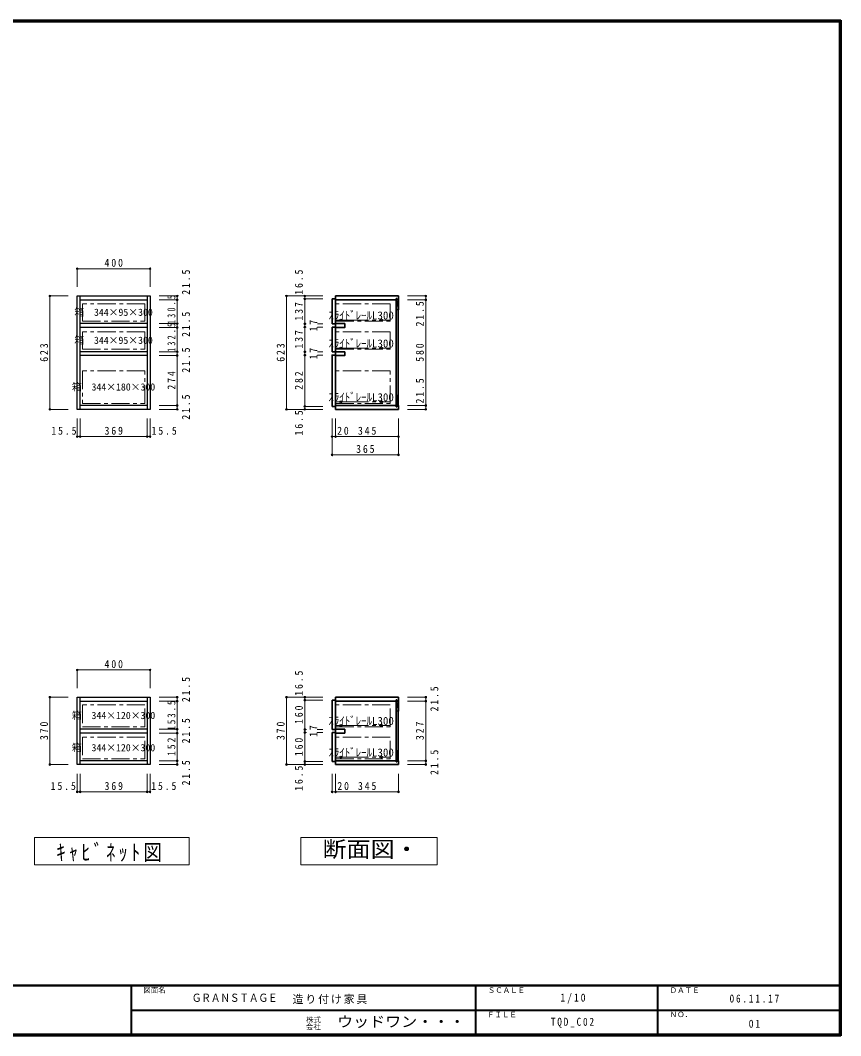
# Model space of a CAD drawing. Units: millimetres at full size; some dimension numbers follow another scale. Extents: x -4000 to 3800, y -2797 to 2783.
# Drawn here: x -710 to 3800, y -2797 to 2783 of the extents above; entities that cross this region are included whole.
import ezdxf
from ezdxf.enums import TextEntityAlignment as Align

# ---------------------------------------------------------------- set-up
doc = ezdxf.new("R2010")
doc.units = ezdxf.units.MM
doc.header["$LTSCALE"] = 20
doc.header["$PDMODE"] = 32
doc.header["$PDSIZE"] = 10
doc.linetypes.add('CHAIN1', pattern=[8, 5, -1, 1, -1])
doc.linetypes.add('CHAIN2', pattern=[12, 9, -1, 1, -1])
for name, color, linetype, lineweight in [('0-1_本体', 2, 'Continuous', 35), ('0-2_扉', 4, 'Continuous', 9), ('0-4_棚', 7, 'CHAIN1', 18), ('0-6_桟木', 3, 'Continuous', 25), ('0-7_', 4, 'CHAIN2', 9), ('0-A_文字', 7, 'Continuous', 18), ('0-B_寸法', 4, 'Continuous', 9), ('F-1_枠', 6, 'Continuous', 40)]:
    doc.layers.add(name, color=color, linetype=linetype, lineweight=lineweight)
doc.layers.add('0-5_ダボ', color=3, linetype='Continuous')
doc.layers.add('F-A_文字', color=7, linetype='Continuous')
doc.styles.add('HG明朝B', font='')
doc.styles.add('ＭＳ ゴシック', font='')
doc.styles.get('HG明朝B').set_extended_font_data('HG明朝B')
doc.styles.get('ＭＳ ゴシック').set_extended_font_data('MS Gothic')

msp = doc.modelspace()

# ---------------------------------------------------------------- linework, layer by layer
at = {"layer": '0-1_本体', "color": 3, "lineweight": 25}
for p, q in [((-396.5, 645.36), (-396.5, 1268.36)), ((-396.5, 1268.36), (3.5, 1268.36)), ((-381, 645.36), (-381, 1268.36)), ((-381, 1246.86), (-12, 1246.86)), ((-12, 1268.36), (-12, 645.36)), ((3.5, 1268.36), (3.5, 645.36)), ((-12, 1116.36), (-381, 1116.36)), ((-12, 1094.86), (-381, 1094.86)), ((-12, 962.36), (-381, 962.36)), ((-12, 940.86), (-381, 940.86)), ((3.5, 645.36), (-396.5, 645.36)), ((-12, 666.86), (-381, 666.86)), ((-396.5, -1307), (-396.5, -937)), ((-396.5, -937), (3.5, -937)), ((-381, -1307), (-381, -937)), ((-12, -937), (-12, -1307)), ((3.5, -937), (3.5, -1307)), ((-381, -958.5), (-12, -958.5)), ((-12, -1112), (-381, -1112)), ((-12, -1133.5), (-381, -1133.5)), ((3.5, -1307), (-396.5, -1307)), ((-12, -1285.5), (-381, -1285.5))]:
    msp.add_line(p, q, dxfattribs=at)
at = {"layer": '0-1_本体'}
for p, q in [((1023.93, 1268.36), (1023.93, 1246.86)), ((1368.93, 1268.36), (1023.93, 1268.36)), ((1023.93, 1246.86), (1356.93, 1246.86)), ((1356.93, 659.86), (1356.93, 1253.86)), ((1356.93, 1253.86), (1359.93, 1253.86)), ((1359.93, 659.86), (1359.93, 1253.86)), ((1359.93, 1246.86), (1368.93, 1246.86)), ((1368.93, 1246.86), (1368.93, 1268.36)), ((1023.93, 1094.86), (1023.93, 1116.36)), ((1023.93, 1116.36), (1073.93, 1116.36)), ((1023.93, 940.86), (1023.93, 962.36)), ((1023.93, 962.36), (1073.93, 962.36)), ((1023.93, 666.86), (1356.93, 666.86)), ((1023.93, 645.36), (1023.93, 666.86)), ((1368.93, 645.36), (1023.93, 645.36)), ((1356.93, 659.86), (1359.93, 659.86)), ((1359.93, 666.86), (1368.93, 666.86)), ((1368.93, 666.86), (1368.93, 645.36)), ((1023.93, -937), (1023.93, -958.5)), ((1368.93, -937), (1023.93, -937)), ((1368.93, -958.5), (1368.93, -937)), ((1023.93, -958.5), (1356.93, -958.5)), ((1356.93, -1292.5), (1356.93, -951.5)), ((1356.93, -951.5), (1359.93, -951.5)), ((1359.93, -1292.5), (1359.93, -951.5)), ((1359.93, -958.5), (1368.93, -958.5)), ((1023.93, -1133.5), (1023.93, -1112)), ((1023.93, -1112), (1073.93, -1112)), ((1023.93, -1285.5), (1356.93, -1285.5)), ((1023.93, -1307), (1023.93, -1285.5)), ((1368.93, -1307), (1023.93, -1307)), ((1356.93, -1292.5), (1359.93, -1292.5)), ((1359.93, -1285.5), (1368.93, -1285.5)), ((1368.93, -1285.5), (1368.93, -1307))]:
    msp.add_line(p, q, dxfattribs=at)
at = {"layer": '0-1_本体', "color": 7, "lineweight": 18}
for p, q in [((1368.93, 1191.86), (1368.93, 721.86)), ((1368.93, -1013.5), (1368.93, -1230.5))]:
    msp.add_line(p, q, dxfattribs=at)
at = {"layer": '0-1_本体'}
for points in [[(1073.93, 1116.36), (1073.93, 1094.86), (1023.93, 1094.86)], [(1073.93, 962.36), (1073.93, 940.86), (1023.93, 940.86)], [(1073.93, -1112), (1073.93, -1133.5), (1023.93, -1133.5)]]:
    msp.add_lwpolyline(points, dxfattribs=at)
at = {"layer": '0-2_扉', "color": 2, "lineweight": 35}
for p, q in [((1003.93, 1251.86), (1003.93, 1114.86)), ((1023.93, 1251.86), (1003.93, 1251.86)), ((1023.93, 1114.86), (1023.93, 1251.86)), ((1003.93, 1114.86), (1023.93, 1114.86)), ((1003.93, 960.86), (1003.93, 1097.86)), ((1003.93, 1097.86), (1023.93, 1097.86)), ((1023.93, 1097.86), (1023.93, 960.86)), ((1023.93, 960.86), (1003.93, 960.86)), ((1023.93, 943.86), (1023.93, 661.86)), ((1023.93, 661.86), (1003.93, 661.86)), ((1003.93, -953.5), (1003.93, -1113.5)), ((1023.93, -953.5), (1003.93, -953.5)), ((1023.93, -1113.5), (1023.93, -953.5)), ((1003.93, -1113.5), (1023.93, -1113.5)), ((1003.93, -1130.5), (1023.93, -1130.5)), ((1003.93, -1290.5), (1003.93, -1130.5)), ((1023.93, -1130.5), (1023.93, -1290.5)), ((1023.93, -1290.5), (1003.93, -1290.5))]:
    msp.add_line(p, q, dxfattribs=at)
msp.add_lwpolyline([(1003.93, 661.86), (1003.93, 943.86), (1023.93, 943.86)], dxfattribs=at)
at = {"layer": '0-4_棚'}
for p, q in [((-368.5, 1224.86), (-368.5, 1129.86)), ((-24.5, 1224.86), (-368.5, 1224.86)), ((-24.5, 1129.86), (-24.5, 1224.86)), ((-368.5, 1129.86), (-24.5, 1129.86)), ((1023.93, 1129.86), (1323.93, 1129.86)), ((-368.5, 1070.86), (-368.5, 975.86)), ((-24.5, 1070.86), (-368.5, 1070.86)), ((-24.5, 975.86), (-24.5, 1070.86)), ((1023.93, 1070.86), (1023.93, 975.86)), ((1323.93, 1070.86), (1023.93, 1070.86)), ((1323.93, 975.86), (1323.93, 1070.86)), ((-368.5, 975.86), (-24.5, 975.86)), ((1023.93, 975.86), (1323.93, 975.86)), ((-368.5, 856.86), (-368.5, 676.86)), ((1023.93, 856.86), (1023.93, 676.86)), ((1323.93, 856.86), (1023.93, 856.86)), ((1323.93, 676.86), (1323.93, 856.86)), ((1023.93, 676.86), (1323.93, 676.86)), ((-368.5, -978.5), (-368.5, -1098.5)), ((-24.5, -978.5), (-368.5, -978.5)), ((-24.5, -1098.5), (-24.5, -978.5)), ((-368.5, -1098.5), (-24.5, -1098.5)), ((-368.5, -1155.5), (-368.5, -1275.5)), ((-24.5, -1155.5), (-368.5, -1155.5)), ((-24.5, -1275.5), (-24.5, -1155.5)), ((-368.5, -1275.5), (-24.5, -1275.5))]:
    msp.add_line(p, q, dxfattribs=at)
for points in [[(1323.93, 1129.86), (1323.93, 1224.86), (1023.93, 1224.86), (1023.93, 1129.86)], [(-368.5, 676.86), (-24.5, 676.86), (-24.5, 856.86), (-368.5, 856.86)]]:
    msp.add_lwpolyline(points, dxfattribs=at)
for points in [[(1023.93, -1098.5), (1323.93, -1098.5), (1323.93, -978.5), (1023.93, -978.5)], [(1023.93, -1275.5), (1323.93, -1275.5), (1323.93, -1155.5), (1023.93, -1155.5)]]:
    msp.add_lwpolyline(points, close=True, dxfattribs=at)
at = {"layer": '0-5_ダボ'}
for p in [(1051.93, 1136.36), (1275.93, 1136.36), (1051.93, 982.36), (1275.93, 982.36), (1051.93, 686.86), (1275.93, 686.86), (1051.93, -1092), (1275.93, -1092), (1051.93, -1265.5), (1275.93, -1265.5)]:
    msp.add_point(p, dxfattribs=at)
at = {"layer": '0-6_桟木', "color": 7, "lineweight": 18}
for p, q in [((1359.93, 1191.86), (1368.93, 1246.86)), ((1359.93, 666.86), (1368.93, 721.86)), ((1359.93, -1013.5), (1368.93, -958.5)), ((1359.93, -1285.5), (1368.93, -1230.5))]:
    msp.add_line(p, q, dxfattribs=at)
at = {"layer": '0-6_桟木'}
for p, q in [((1359.93, 1191.86), (1359.93, 1246.86)), ((1359.93, 1246.86), (1368.93, 1246.86)), ((1368.93, 1246.86), (1368.93, 1191.86)), ((1368.93, 1191.86), (1359.93, 1191.86)), ((1359.93, 721.86), (1359.93, 666.86)), ((1368.93, 721.86), (1359.93, 721.86)), ((1368.93, 666.86), (1368.93, 721.86)), ((1359.93, 666.86), (1368.93, 666.86)), ((1359.93, -1013.5), (1359.93, -958.5)), ((1359.93, -958.5), (1368.93, -958.5)), ((1368.93, -958.5), (1368.93, -1013.5)), ((1368.93, -1013.5), (1359.93, -1013.5)), ((1359.93, -1230.5), (1359.93, -1285.5)), ((1368.93, -1230.5), (1359.93, -1230.5)), ((1368.93, -1285.5), (1368.93, -1230.5)), ((1359.93, -1285.5), (1368.93, -1285.5))]:
    msp.add_line(p, q, dxfattribs=at)
at = {"layer": '0-7_'}
for p, q in [((1023.93, 1136.36), (1323.93, 1136.36)), ((1023.93, 982.36), (1323.93, 982.36)), ((1023.93, 686.86), (1323.93, 686.86)), ((1023.93, -1092), (1323.93, -1092)), ((1023.93, -1265.5), (1323.93, -1265.5))]:
    msp.add_line(p, q, dxfattribs=at)
at = {"layer": '0-A_文字'}
for p, q in [((831.93, -1707), (831.93, -1857)), ((831.93, -1707), (1581.93, -1707)), ((1581.93, -1707), (1581.93, -1857)), ((1581.93, -1857), (831.93, -1857))]:
    msp.add_line(p, q, dxfattribs=at)
msp.add_lwpolyline([(-631.5, -1707), (218.5, -1707), (218.5, -1857), (-631.5, -1857)], close=True, dxfattribs=at)
at = {"layer": '0-B_寸法'}
for p, q in [((-396.5, 1418.36), (3.5, 1418.36)), ((-396.5, 1418.36), (-396.5, 1318.36)), ((3.5, 1418.36), (3.5, 1318.36)), ((-546.5, 645.36), (-546.5, 1268.36)), ((-546.5, 1268.36), (-446.5, 1268.36)), ((153.5, 1268.36), (53.5, 1268.36)), ((153.5, 1246.86), (53.5, 1246.86)), ((153.5, 1246.86), (153.5, 1268.36)), ((153.5, 1116.36), (153.5, 1246.86)), ((753.93, 645.36), (753.93, 1268.36)), ((753.93, 1268.36), (953.93, 1268.36)), ((853.93, 1268.36), (853.93, 1251.86)), ((853.93, 1268.36), (953.93, 1268.36)), ((853.93, 1251.86), (953.93, 1251.86)), ((853.93, 1251.86), (853.93, 1114.86)), ((1518.93, 1268.36), (1418.93, 1268.36)), ((1518.93, 1246.86), (1418.93, 1246.86)), ((1518.93, 1246.86), (1518.93, 1268.36)), ((1518.93, 666.86), (1518.93, 1246.86)), ((153.5, 1116.36), (53.5, 1116.36)), ((153.5, 1094.86), (153.5, 1116.36)), ((153.5, 1094.86), (53.5, 1094.86)), ((153.5, 962.36), (153.5, 1094.86)), ((853.93, 1114.86), (853.93, 1097.86)), ((853.93, 1114.86), (860.98, 1114.86)), ((853.93, 1097.86), (853.93, 960.86)), ((853.93, 1097.86), (860.98, 1097.86)), ((923.61, 1114.86), (953.93, 1114.86)), ((923.61, 1097.86), (953.93, 1097.86)), ((153.5, 962.36), (53.5, 962.36)), ((153.5, 940.86), (153.5, 962.36)), ((853.93, 960.86), (853.93, 943.86)), ((853.93, 960.86), (860.98, 960.86)), ((923.61, 960.86), (953.93, 960.86)), ((153.5, 940.86), (53.5, 940.86)), ((153.5, 666.86), (153.5, 940.86)), ((853.93, 943.86), (853.93, 661.86)), ((853.93, 943.86), (860.98, 943.86)), ((923.61, 943.86), (953.93, 943.86)), ((-546.5, 645.36), (-446.5, 645.36)), ((153.5, 666.86), (53.5, 666.86)), ((153.5, 645.36), (53.5, 645.36)), ((153.5, 645.36), (153.5, 666.86)), ((753.93, 645.36), (953.93, 645.36)), ((853.93, 661.86), (953.93, 661.86)), ((853.93, 661.86), (853.93, 645.36)), ((853.93, 645.36), (953.93, 645.36)), ((1518.93, 666.86), (1418.93, 666.86)), ((1518.93, 645.36), (1418.93, 645.36)), ((1518.93, 645.36), (1518.93, 666.86)), ((-396.5, 495.36), (-396.5, 595.36)), ((-381, 495.36), (-381, 595.36)), ((-12, 495.36), (-12, 595.36)), ((3.5, 495.36), (3.5, 595.36)), ((1003.93, 495.36), (1003.93, 595.36)), ((1003.93, 395.36), (1003.93, 595.36)), ((1023.93, 495.36), (1023.93, 595.36)), ((1368.93, 495.36), (1368.93, 595.36)), ((1368.93, 395.36), (1368.93, 595.36)), ((-396.5, 495.36), (-381, 495.36)), ((-381, 495.36), (-12, 495.36)), ((-12, 495.36), (3.5, 495.36)), ((1023.93, 495.36), (1003.93, 495.36)), ((1368.93, 495.36), (1023.93, 495.36)), ((1368.93, 395.36), (1003.93, 395.36)), ((-396.5, -787), (3.5, -787)), ((-396.5, -787), (-396.5, -887)), ((3.5, -787), (3.5, -887)), ((-546.5, -937), (-546.5, -1307)), ((-546.5, -937), (-446.5, -937)), ((153.5, -937), (53.5, -937)), ((153.5, -958.5), (153.5, -937)), ((753.93, -937), (753.93, -1307)), ((753.93, -937), (953.93, -937)), ((853.93, -953.5), (853.93, -937)), ((853.93, -937), (953.93, -937)), ((1518.93, -937), (1418.93, -937)), ((1518.93, -937), (1518.93, -958.5)), ((153.5, -958.5), (53.5, -958.5)), ((153.5, -1112), (153.5, -958.5)), ((853.93, -1113.5), (853.93, -953.5)), ((853.93, -953.5), (953.93, -953.5)), ((1518.93, -958.5), (1418.93, -958.5)), ((1518.93, -958.5), (1518.93, -1285.5)), ((153.5, -1112), (53.5, -1112)), ((153.5, -1133.5), (153.5, -1112)), ((853.93, -1130.5), (853.93, -1113.5)), ((853.93, -1113.5), (863.3, -1113.5)), ((922.11, -1113.5), (953.93, -1113.5)), ((153.5, -1133.5), (53.5, -1133.5)), ((153.5, -1285.5), (153.5, -1133.5)), ((853.93, -1290.5), (853.93, -1130.5)), ((853.93, -1130.5), (863.3, -1130.5)), ((922.11, -1130.5), (953.93, -1130.5)), ((-546.5, -1307), (-446.5, -1307)), ((153.5, -1285.5), (53.5, -1285.5)), ((153.5, -1307), (53.5, -1307)), ((153.5, -1307), (153.5, -1285.5)), ((753.93, -1307), (953.93, -1307)), ((853.93, -1307), (853.93, -1290.5)), ((853.93, -1290.5), (953.93, -1290.5)), ((853.93, -1307), (953.93, -1307)), ((1518.93, -1285.5), (1418.93, -1285.5)), ((1518.93, -1307), (1418.93, -1307)), ((1518.93, -1285.5), (1518.93, -1307)), ((-396.5, -1457), (-396.5, -1357)), ((-381, -1457), (-381, -1357)), ((-12, -1457), (-12, -1357)), ((3.5, -1457), (3.5, -1357)), ((1003.93, -1457), (1003.93, -1357)), ((1023.93, -1457), (1023.93, -1357)), ((1368.93, -1457), (1368.93, -1357)), ((-396.5, -1457), (-381, -1457)), ((-381, -1457), (-12, -1457)), ((-12, -1457), (3.5, -1457)), ((1003.93, -1457), (1023.93, -1457)), ((1023.93, -1457), (1368.93, -1457))]:
    msp.add_line(p, q, dxfattribs=at)
at = {"layer": '0-B_寸法', "color": 7}
for p in [(-396.5, 1418.36), (3.5, 1418.36), (-546.5, 1268.36), (153.5, 1268.36), (153.5, 1246.86), (753.93, 1268.36), (853.93, 1268.36), (853.93, 1251.86), (1518.93, 1268.36), (1518.93, 1246.86), (153.5, 1116.36), (853.93, 1114.86), (153.5, 1094.86), (853.93, 1097.86), (153.5, 962.36), (853.93, 960.86), (853.93, 943.86), (153.5, 940.86), (153.5, 666.86), (1518.93, 666.86), (-546.5, 645.36), (153.5, 645.36), (753.93, 645.36), (853.93, 661.86), (853.93, 645.36), (1518.93, 645.36), (-396.5, 495.36), (-381, 495.36), (-12, 495.36), (3.5, 495.36), (1003.93, 495.36), (1023.93, 495.36), (1368.93, 495.36), (1003.93, 395.36), (1368.93, 395.36), (-396.5, -787), (3.5, -787), (-546.5, -937), (153.5, -937), (753.93, -937), (853.93, -937), (853.93, -953.5), (1518.93, -937), (153.5, -958.5), (1518.93, -958.5), (153.5, -1112), (853.93, -1113.5), (153.5, -1133.5), (853.93, -1130.5), (153.5, -1285.5), (1518.93, -1285.5), (-546.5, -1307), (153.5, -1307), (753.93, -1307), (853.93, -1290.5), (853.93, -1307), (1518.93, -1307), (-396.5, -1457), (-381, -1457), (-12, -1457), (3.5, -1457), (1003.93, -1457), (1023.93, -1457), (1368.93, -1457)]:
    msp.add_point(p, dxfattribs=at)
at = {"layer": 'F-1_枠'}
for p, q in [((-4000, 2783.33), (3800, 2783.33)), ((-4000, 2780), (3800, 2780)), ((-4000, 2776.67), (3800, 2776.67)), ((3793.33, 2783.33), (3793.33, -2796.67)), ((3796.67, 2783.33), (3796.67, -2796.67)), ((3800, 2783.33), (3800, -2796.67)), ((3800, -2520), (-4000, -2520)), ((3800, -2523.33), (-4000, -2523.33)), ((-100, -2523.33), (-100, -2790)), ((1793.33, -2523.33), (1793.33, -2790)), ((2793.33, -2523.33), (2793.33, -2790)), ((-100, -2656.67), (3793.33, -2656.67)), ((3800, -2790), (-4000, -2790)), ((3800, -2793.33), (-4000, -2793.33)), ((3800, -2796.67), (-4000, -2796.67))]:
    msp.add_line(p, q, dxfattribs=at)

# ---------------------------------------------------------------- texts
at = {"layer": '0-A_文字', "style": 'ＭＳ ゴシック'}
for s, height, p in [('箱\u3000344×95×300', 39.59, (-412.5, 1147.36)), ('ｽﾗｲﾄﾞﾚｰﾙL300', 43.99, (983.93, 1126.36)), ('箱\u3000344×95×300', 39.59, (-412.5, 993.36)), ('ｽﾗｲﾄﾞﾚｰﾙL300', 43.99, (983.93, 972.36)), ('箱\u3000344×180×300', 39.59, (-426, 736.86)), ('ｽﾗｲﾄﾞﾚｰﾙL300', 43.99, (983.93, 676.86)), ('箱\u3000344×120×300', 39.59, (-426, -1068.5)), ('ｽﾗｲﾄﾞﾚｰﾙL300', 43.99, (983.93, -1102)), ('箱\u3000344×120×300', 39.59, (-426, -1245.5)), ('ｽﾗｲﾄﾞﾚｰﾙL300', 43.99, (983.93, -1275.5))]:
    msp.add_text(s, height=height, dxfattribs=at).set_placement(p, align=Align.BOTTOM_LEFT)
at = {"layer": '0-A_文字', "style": 'ＭＳ ゴシック', "width": 1.1}
msp.add_text('断面図・', height=87.98, dxfattribs=at).set_placement((951.93, -1842), align=Align.BOTTOM_LEFT)
at = {"layer": '0-A_文字', "insert": (-511.5, -1842), "char_height": 87.98, "attachment_point": 7, "style": 'ＭＳ ゴシック'}
msp.add_mtext('\\T1.34;\\W0.85;ｷｬﾋﾞﾈｯﾄ図', dxfattribs=at)
at = {"layer": '0-B_寸法', "color": 7, "char_height": 43.99, "attachment_point": 7, "style": 'ＭＳ ゴシック'}
for s, insert in [('\\T1.38;\\W0.9;400', (-246.5, 1428.36)), ('\\T1.38;\\W0.9;15.5', (-538.85, 505.36)), ('\\T1.38;\\W0.9;369', (-246.5, 505.36)), ('\\T1.38;\\W0.9;15.5', (11.98, 505.36)), ('\\T1.36;\\W0.9;20', (1032.15, 505.36)), ('\\T1.38;\\W0.9;345', (1146.43, 505.36)), ('\\T1.38;\\W0.9;365', (1136.43, 405.36)), ('\\T1.38;\\W0.9;400', (-246.5, -777)), ('\\T1.38;\\W0.9;15.5', (-542.6, -1447)), ('\\T1.38;\\W0.9;369', (-246.5, -1447)), ('\\T1.38;\\W0.9;15.5', (9.96, -1447)), ('\\T1.36;\\W0.9;20', (1033.48, -1447)), ('\\T1.38;\\W0.9;345', (1146.43, -1447))]:
    msp.add_mtext(s, dxfattribs=dict(at, insert=insert))
at = {"layer": '0-B_寸法', "color": 7, "char_height": 43.99, "attachment_point": 7, "rotation": 90, "style": 'ＭＳ ゴシック'}
for s, insert in [('\\T1.38;\\W0.9;21.5', (223.5, 1274.89)), ('\\T1.38;\\W0.9;16.5', (843.93, 1275.07)), ('\\T1.53;\\W0.65;130.5', (143.5, 1114.11)), ('\\T1.38;\\W0.9;137', (843.93, 1133.36)), ('\\T1.38;\\W0.9;21.5', (1508.93, 1100.94)), ('\\T1.38;\\W0.9;21.5', (223.5, 1043.41)), ('\\T1.36;\\W0.9;17', (923.93, 1073.86)), ('\\T1.53;\\W0.65;132.5', (143.5, 961.11)), ('\\T1.38;\\W0.9;137', (843.93, 979.36)), ('\\T1.38;\\W0.9;623', (-556.5, 906.86)), ('\\T1.38;\\W0.9;623', (743.93, 906.86)), ('\\T1.38;\\W0.9;580', (1508.93, 906.86)), ('\\T1.38;\\W0.9;21.5', (223.5, 846.99)), ('\\T1.36;\\W0.9;17', (923.93, 919.86)), ('\\T1.38;\\W0.9;274', (143.5, 753.86)), ('\\T1.38;\\W0.9;282', (843.93, 752.86)), ('\\T1.38;\\W0.9;21.5', (1508.93, 677.57)), ('\\T1.38;\\W0.9;21.5', (223.5, 588.61)), ('\\T1.38;\\W0.9;16.5', (843.93, 501.74)), ('\\T1.38;\\W0.9;21.5', (223.5, -963.88)), ('\\T1.38;\\W0.9;16.5', (843.93, -928.83)), ('\\T1.38;\\W0.9;21.5', (1588.93, -1015.25)), ('\\T1.38;\\W0.85;153.5', (143.5, -1120.25)), ('\\T1.38;\\W0.9;160', (843.93, -1083.5)), ('\\T1.38;\\W0.9;21.5', (223.5, -1190.25)), ('\\T1.38;\\W0.9;370', (-556.5, -1172)), ('\\T1.38;\\W0.9;370', (743.93, -1172)), ('\\T1.36;\\W0.9;17', (923.93, -1154.5)), ('\\T1.38;\\W0.9;327', (1508.93, -1172)), ('\\T1.38;\\W0.9;152', (143.5, -1259.5)), ('\\T1.38;\\W0.9;160', (843.93, -1260.5)), ('\\T1.38;\\W0.9;21.5', (1588.93, -1363.75)), ('\\T1.38;\\W0.9;21.5', (223.5, -1421.5)), ('\\T1.38;\\W0.9;16.5', (843.93, -1451.15))]:
    msp.add_mtext(s, dxfattribs=dict(at, insert=insert))
at = {"layer": 'F-A_文字', "style": 'ＭＳ ゴシック'}
for s, p in [('図面名', (-33.33, -2570)), ('ＳＣＡＬＥ', (1860, -2570)), ('ＤＡＴＥ', (2860, -2570)), ('ＦＩＬＥ', (1855.73, -2703.82)), ('ＮＯ．', (2860, -2703.34)), ('会社', (860.11, -2771.22)), ('株式', (861.44, -2732.73))]:
    msp.add_text(s, height=29.33, dxfattribs=at).set_placement(p, align=Align.BOTTOM_LEFT)
at = {"layer": 'F-A_文字'}
for s, height, style, width, p in [('ＧＲＡＮＳＴＡＧＥ', 43.99, 'HG明朝B', 0.85, (233.33, -2623.86)), ('ウッドワン・・・', 58.65, 'ＭＳ ゴシック', 1.1, (1031.91, -2766.3))]:
    msp.add_text(s, height=height, dxfattribs=dict(at, style=style, width=width)).set_placement(p, align=Align.BOTTOM_LEFT)
at = {"layer": 'F-A_文字', "char_height": 43.99, "attachment_point": 7, "style": 'ＭＳ ゴシック'}
for s, insert in [('\\T1.38;\\W0.9;1/10', (2259.17, -2620)), ('\\T1.17;造り付け家具', (786.95, -2623.33)), ('\\T1.39;\\W0.85;06.11.17', (3189.17, -2615)), ('\\T1.39;\\W0.85;TQD_C02', (2206.67, -2753.34)), ('\\T1.36;\\W0.9;01', (3294.17, -2753.34))]:
    msp.add_mtext(s, dxfattribs=dict(at, insert=insert))

doc.saveas('drawing.dxf')
